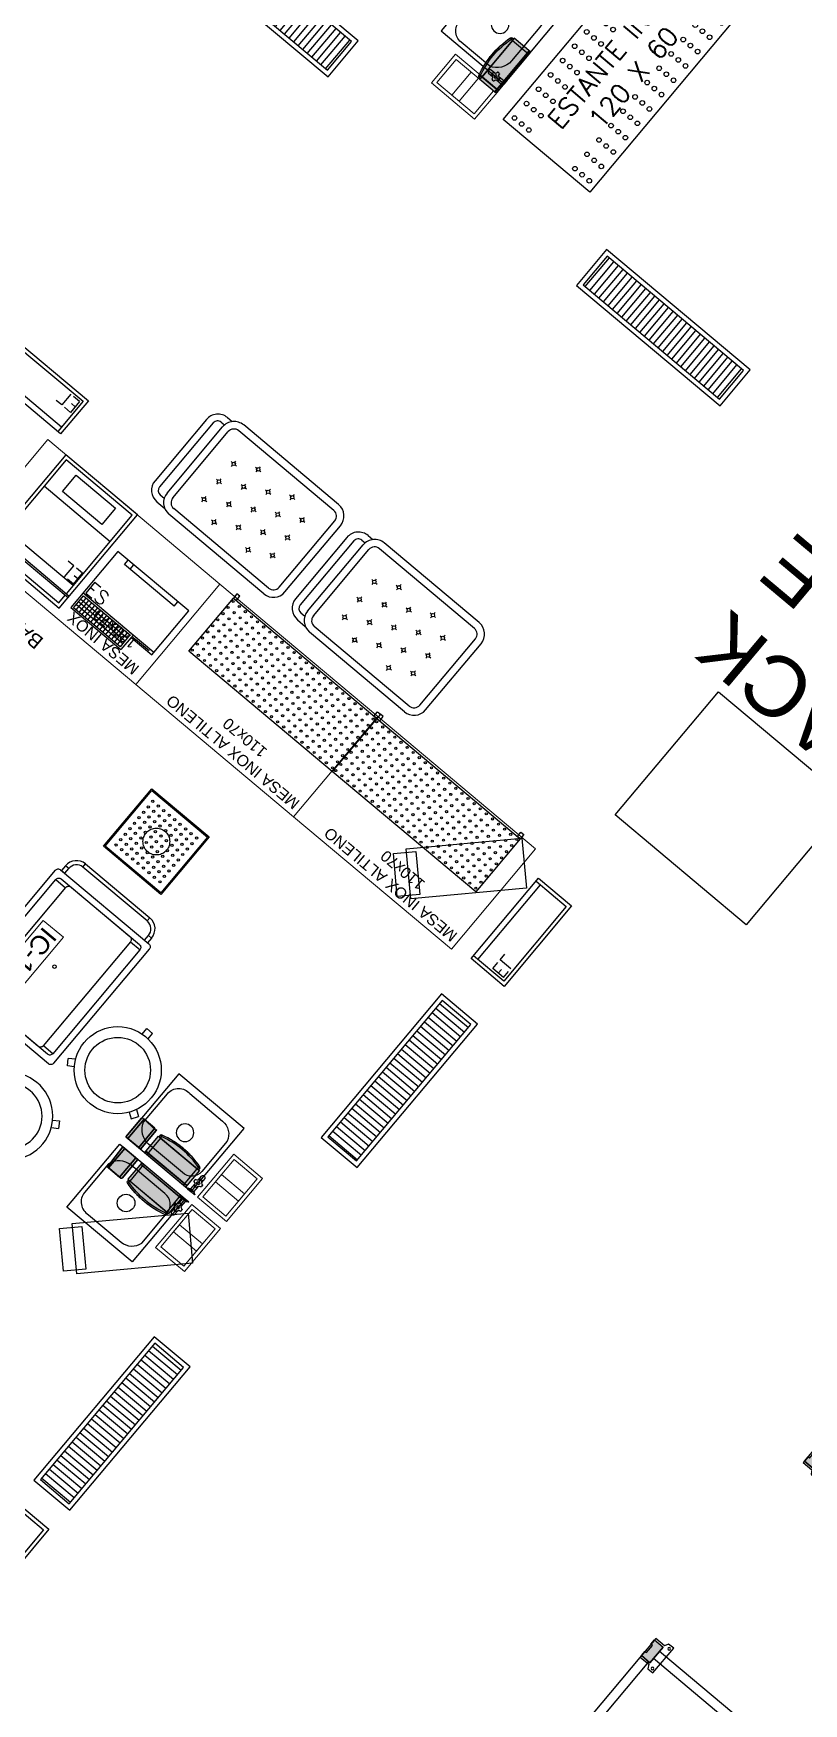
# Model space of a CAD drawing. Header units: metres. Extents: x 822482 to 822767, y 9662202 to 9662512.
# Drawn here: x 822698.37 to 822702.49, y 9662398.62 to 9662407.54 of the extents above; entities that cross this region are included whole.
import ezdxf
from ezdxf.enums import TextEntityAlignment as Align

# ---------------------------------------------------------------- set-up
doc = ezdxf.new("R2010")
doc.units = ezdxf.units.M
doc.linetypes.add('20006_ARQ_1000_3PV$0$CRF-EPL-L-ARQ-PE-BASE TÉRREO-R08$0$XREF - Ampliações.$0$PA-VAL-BASE-TER$0$HIDDEN', pattern=[9.525, 6.35, -3.175])
for name, color, linetype in [('#ARQ_TEXTO', 8, 'Continuous'), ('20006_ARQ_1000_3PV$0$ARQ-SAN', 9, 'Continuous'), ('ARQ_NE_EQUIPAMENTOS', 7, 'Continuous'), ('AÇO INOX', 11, 'Continuous'), ('wbc_gond_planta', 7, 'Continuous')]:
    doc.layers.add(name, color=color, linetype=linetype)
for name, color, linetype, lineweight in [('20006_ARQ_1400_3PV$0$I-PONTO-ELE', 114, 'Continuous', 0), ('ARQ_NE_MOBILIÁRIOS', 251, 'Continuous', 0), ('ARQ_NE_PORTAPALLETS', 251, 'Continuous', 0), ('JK_LAYOUT', 250, 'Continuous', 0)]:
    doc.layers.add(name, color=color, linetype=linetype, lineweight=lineweight)
doc.layers.add('ARQ_NE_COTAS', color=7, linetype='Continuous', true_color=0x000000)
doc.layers.add('ARQ_NE_GRELHAS', color=7, linetype='Continuous', true_color=0x0032c7)
doc.layers.add('ARQ_NE_INOX', color=7, linetype='Continuous', lineweight=0, true_color=0x0032c7)
doc.styles.add('20006_ARQ_1400_3PV$0$ROMANS', font='romans.shx')
doc.styles.add('Arial', font='arial.ttf', dxfattribs={"height": 0.6})
doc.styles.add('ROMANS', font='romans', dxfattribs={"height": 0.2})
doc.styles.get("Standard").update_dxf_attribs({"font": 'arial.ttf'})

# ---------------------------------------------------------------- blocks, each defined once
blk = doc.blocks.new('20006_ARQ_1400_3PV$0$ILV-014')
at = {"color": 0}
blk.add_lwpolyline([(0, 0.44), (0.455, 0.44), (0.455, 0), (0, 0)], close=True, dxfattribs=at)
blk.add_lwpolyline([(0.0217, 0.3203), (0.0217, 0.1212, 0.464346), (0.114, 0.0432), (0.3417, 0.0432, 0.337648), (0.4295, 0.1102), (0.4295, 0.321, 0.435718), (0.354, 0.392), (0.1184, 0.392, 0.317535), (0.0217, 0.3203, 1.395828)], format="xyb", dxfattribs=at)
blk.add_circle((0.2278, 0.22), 0.0471, dxfattribs=at)
blk = doc.blocks.new('100100T11R230100')
at = {"layer": 'wbc_gond_planta'}
for points in [[(3, -1), (3, 0), (0, 0), (0, -6), (11, -6), (11, 0), (8, 0), (8, -1)], [(244, -1), (244, 0), (241, 0), (241, -6), (252, -6), (252, 0), (249, 0), (249, -1)], [(8, -99), (8, -100), (11, -100), (11, -94), (0, -94), (0, -100), (3, -100), (3, -99)], [(249, -99), (249, -100), (252, -100), (252, -94), (241, -94), (241, -100), (244, -100), (244, -99)]]:
    blk.add_hatch(color=8, dxfattribs=at).paths.add_polyline_path(points)
at = {"layer": 'wbc_gond_planta', "color": 8, "linetype": 'Continuous'}
for p, q in [((-0.98, 0), (11.98, 0)), ((-0.98, -6.01), (-0.98, 0)), ((11.98, 0), (11.98, -6.01)), ((240.02, 0), (252.98, 0)), ((240.02, -6.01), (240.02, 0)), ((252.98, 0), (252.98, -6.01)), ((-3.1, -7.19), (-0.98, -6.01)), ((-3.1, -10.7), (-3.1, -7.19)), ((11.98, -6.01), (14.1, -7.19)), ((14.1, -7.19), (14.1, -10.7)), ((237.9, -7.19), (240.02, -6.01)), ((237.9, -10.7), (237.9, -7.19)), ((252.98, -6.01), (255.1, -7.19)), ((255.1, -7.19), (255.1, -10.7)), ((14.1, -10.7), (-3.1, -10.7)), ((255.1, -10.7), (237.9, -10.7)), ((14.1, -89.3), (-3.1, -89.3)), ((-3.1, -89.3), (-3.1, -92.81)), ((-3.1, -92.81), (-0.98, -93.99)), ((-0.98, -93.99), (-0.98, -100)), ((11.98, -93.99), (14.1, -92.81)), ((11.98, -100), (11.98, -93.99)), ((14.1, -92.81), (14.1, -89.3)), ((255.1, -89.3), (237.9, -89.3)), ((237.9, -89.3), (237.9, -92.81)), ((237.9, -92.81), (240.02, -93.99)), ((240.02, -93.99), (240.02, -100)), ((252.98, -93.99), (255.1, -92.81)), ((252.98, -100), (252.98, -93.99)), ((255.1, -92.81), (255.1, -89.3)), ((-0.98, -100), (11.98, -100)), ((240.02, -100), (252.98, -100))]:
    blk.add_line(p, q, dxfattribs=at)
at = {"layer": 'wbc_gond_planta', "color": 8}
for p, q in [((3, 0), (0, 0)), ((0, 0), (0, -6)), ((3, -1), (3, 0)), ((8, 0), (8, -1)), ((8, 0), (11, 0)), ((11, 0), (241, 0)), ((11, 0), (11, -6)), ((244, 0), (241, 0)), ((241, 0), (241, -6)), ((244, -1), (244, 0)), ((249, 0), (249, -1)), ((249, 0), (252, 0)), ((252, 0), (252, -6)), ((11, -6), (0, -6)), ((8, -1), (3, -1)), ((3, -94), (3, -6)), ((8, -94), (8, -6)), ((11, -5), (241, -5)), ((252, -6), (241, -6)), ((249, -1), (244, -1)), ((244, -94), (244, -6)), ((249, -94), (249, -6)), ((0, -100), (0, -94)), ((11, -94), (0, -94)), ((11, -100), (11, -94)), ((11, -95), (241, -95)), ((241, -100), (241, -94)), ((252, -94), (241, -94)), ((252, -100), (252, -94)), ((3, -100), (0, -100)), ((8, -99), (3, -99)), ((3, -99), (3, -100)), ((8, -100), (8, -99)), ((8, -100), (11, -100)), ((11, -100), (241, -100)), ((244, -100), (241, -100)), ((249, -99), (244, -99)), ((244, -99), (244, -100)), ((249, -100), (249, -99)), ((249, -100), (252, -100))]:
    blk.add_line(p, q, dxfattribs=at)
for points in [[(3, -1), (3, 0), (0, 0), (0, -6), (11, -6), (11, 0), (8, 0), (8, -1)], [(244, -1), (244, 0), (241, 0), (241, -6), (252, -6), (252, 0), (249, 0), (249, -1)], [(8, -99), (8, -100), (11, -100), (11, -94), (0, -94), (0, -100), (3, -100), (3, -99)], [(249, -99), (249, -100), (252, -100), (252, -94), (241, -94), (241, -100), (244, -100), (244, -99)]]:
    blk.add_lwpolyline(points, close=True, dxfattribs=at)
for centre in [(-1.4, -9), (12.4, -9), (239.6, -9), (253.4, -9), (-1.4, -91), (12.4, -91), (239.6, -91), (253.4, -91)]:
    blk.add_circle(centre, 0.7, dxfattribs=at)
blk = doc.blocks.new('estantes 120')
at = {"color": 0}
blk.add_lwpolyline([(52510, -8105.62), (52630, -8105.62), (52630, -8166), (52510, -8166)], close=True, dxfattribs=at)
for centre in [(52514.51, -8109.75), (52514.51, -8114.75), (52524.51, -8109.75), (52524.51, -8114.75), (52534.51, -8109.75), (52534.51, -8114.75), (52544.51, -8109.75), (52544.51, -8114.75), (52554.51, -8109.75), (52554.51, -8114.75), (52564.51, -8109.75), (52564.51, -8114.75), (52574.51, -8109.75), (52574.51, -8114.75), (52584.51, -8109.75), (52584.51, -8114.75), (52594.49, -8109.75), (52594.49, -8114.75), (52604.49, -8109.75), (52604.49, -8114.75), (52614.49, -8109.75), (52614.49, -8114.75), (52624.49, -8109.75), (52624.49, -8114.75), (52514.51, -8119.75), (52524.51, -8119.75), (52534.51, -8119.75), (52544.51, -8119.75), (52554.51, -8119.75), (52564.51, -8119.75), (52574.51, -8119.75), (52584.51, -8119.75), (52594.49, -8119.75), (52604.49, -8119.75), (52614.49, -8119.75), (52624.49, -8119.75), (52514.51, -8151.87), (52514.51, -8156.87), (52524.51, -8151.87), (52524.51, -8156.87), (52534.51, -8151.87), (52534.51, -8156.87), (52544.51, -8151.87), (52544.51, -8156.87), (52554.51, -8151.87), (52554.51, -8156.87), (52564.51, -8151.87), (52564.51, -8156.87), (52574.51, -8151.87), (52574.51, -8156.87), (52584.51, -8151.87), (52584.51, -8156.87), (52594.49, -8151.87), (52594.49, -8156.87), (52604.49, -8151.87), (52604.49, -8156.87), (52614.49, -8151.87), (52614.49, -8156.87), (52624.49, -8151.87), (52624.49, -8156.87), (52514.51, -8161.87), (52524.51, -8161.87), (52534.51, -8161.87), (52544.51, -8161.87), (52554.51, -8161.87), (52564.51, -8161.87), (52574.51, -8161.87), (52584.51, -8161.87), (52594.49, -8161.87), (52604.49, -8161.87), (52614.49, -8161.87), (52624.49, -8161.87)]:
    blk.add_circle(centre, 1.23, dxfattribs=at)
at = {"layer": '#ARQ_TEXTO', "insert": (52571.85, -8136.22), "char_height": 10.0001, "width": 136.9908, "attachment_point": 5, "style": 'ROMANS'}
blk.add_mtext('ESTANTE INOX\\P120 X 60', dxfattribs=at)
blk = doc.blocks.new('20006_ARQ_1000_3PV$0$GRELHA 40x40 (BARRA CHATA)')
for points in [[(6.7092, -10.21), (7.1092, -10.21), (7.1092, -10.61), (6.7092, -10.61)], [(7.1028, -10.6036), (6.7155, -10.6036), (6.7155, -10.2163), (7.1028, -10.2163)]]:
    blk.add_lwpolyline(points, close=True)
for centre in [(6.7568, -10.2576), (6.7949, -10.2576), (6.833, -10.2576), (6.8711, -10.2576), (6.9092, -10.2576), (6.9473, -10.2576), (6.9854, -10.2576), (7.0235, -10.2576), (7.0616, -10.2576), (6.7568, -10.2957), (6.7568, -10.3338), (6.7949, -10.2957), (6.7949, -10.3338), (6.833, -10.2957), (6.833, -10.3338), (6.8711, -10.2957), (6.8711, -10.3338), (6.9092, -10.2957), (6.9092, -10.3338), (6.9473, -10.2957), (6.9473, -10.3338), (6.9854, -10.2957), (6.9854, -10.3338), (7.0235, -10.2957), (7.0235, -10.3338), (7.0616, -10.2957), (7.0616, -10.3338), (6.7568, -10.3719), (6.7568, -10.41), (6.7949, -10.3719), (6.7949, -10.41), (6.833, -10.3719), (6.833, -10.41), (6.8711, -10.3719), (6.8711, -10.41), (6.9092, -10.3719), (6.9092, -10.41), (6.9473, -10.3719), (6.9473, -10.41), (6.9854, -10.3719), (6.9854, -10.41), (7.0235, -10.3719), (7.0235, -10.41), (7.0616, -10.3719), (7.0616, -10.41), (6.7568, -10.4481), (6.7568, -10.4861), (6.7568, -10.5242), (6.7949, -10.4481), (6.7949, -10.4861), (6.7949, -10.5242), (6.833, -10.4481), (6.833, -10.4861), (6.833, -10.5242), (6.8711, -10.4481), (6.8711, -10.4861), (6.8711, -10.5242), (6.9092, -10.4481), (6.9092, -10.4861), (6.9092, -10.5242), (6.9473, -10.4481), (6.9473, -10.4861), (6.9473, -10.5242), (6.9854, -10.4481), (6.9854, -10.4861), (6.9854, -10.5242), (7.0235, -10.4481), (7.0235, -10.4861), (7.0235, -10.5242), (7.0616, -10.4481), (7.0616, -10.4861), (7.0616, -10.5242), (6.7568, -10.5623), (6.7949, -10.5623), (6.833, -10.5623), (6.8711, -10.5623), (6.9092, -10.5623), (6.9473, -10.5623), (6.9854, -10.5623), (7.0235, -10.5623), (7.0616, -10.5623)]:
    blk.add_circle(centre, 0.00619)
at = {"linetype": '20006_ARQ_1000_3PV$0$CRF-EPL-L-ARQ-PE-BASE TÉRREO-R08$0$XREF - Ampliações.$0$PA-VAL-BASE-TER$0$HIDDEN', "ltscale": 0.5}
blk.add_circle((6.9092, -10.41), 0.0714, dxfattribs=at)
blk = doc.blocks.new('GRELHAS')
at = {"layer": 'ARQ_NE_GRELHAS', "transparency": 33554687}
h = blk.add_hatch(dxfattribs=at)
h.set_pattern_fill('LINE', color=256, scale=0.01, angle=39.99099, style=0)
h.set_pattern_definition([(180, (595.813372, -166.691067), (-1e-10, -0.03175), [])])
h.paths.add_polyline_path([(666.8795, -123.9477), (666.8795, -124.8977), (667.0795, -124.8977), (667.0795, -123.9477)])
h = blk.add_hatch(dxfattribs=at)
h.set_pattern_fill('LINE', color=256, scale=0.01, angle=39.99099, style=0)
h.set_pattern_definition([(180, (595.813372, -169.07948), (-1e-10, -0.03175), [])])
h.paths.add_polyline_path([(666.8795, -126.3361), (666.8795, -127.2861), (667.0795, -127.2861), (667.0795, -126.3361)])
h = blk.add_hatch(dxfattribs=at)
h.set_pattern_fill('LINE', color=256, scale=0.01, angle=-50.00901, style=0)
h.set_pattern_definition([(90, (626.214942, -59.631487), (-0.03175, 1e-17), [])])
h.paths.add_polyline_path([(668.9583, -130.6976), (668.0083, -130.6976), (668.0083, -130.8976), (668.9583, -130.8976)])
h = blk.add_hatch(dxfattribs=at)
h.set_pattern_fill('LINE', color=256, scale=0.01, angle=-50.00901, style=0)
h.set_pattern_definition([(90, (628.947618, -59.631487), (-0.03175, 1e-17), [])])
h.paths.add_polyline_path([(671.691, -130.6976), (670.741, -130.6976), (670.741, -130.8976), (671.691, -130.8976)])
for points in [[(666.8545, -123.9227), (666.8545, -124.9227), (667.1045, -124.9227), (667.1045, -123.9227)], [(666.8795, -123.9477), (666.8795, -124.8977), (667.0795, -124.8977), (667.0795, -123.9477)], [(666.8545, -126.3111), (666.8545, -127.3111), (667.1045, -127.3111), (667.1045, -126.3111)], [(666.8795, -126.3361), (666.8795, -127.2861), (667.0795, -127.2861), (667.0795, -126.3361)], [(668.9833, -130.6726), (667.9833, -130.6726), (667.9833, -130.9226), (668.9833, -130.9226)], [(668.9583, -130.6976), (668.0083, -130.6976), (668.0083, -130.8976), (668.9583, -130.8976)], [(671.716, -130.6726), (670.716, -130.6726), (670.716, -130.9226), (671.716, -130.9226)], [(671.691, -130.6976), (670.741, -130.6976), (670.741, -130.8976), (671.691, -130.8976)]]:
    blk.add_lwpolyline(points, close=True, dxfattribs=at)
blk.add_blockref('20006_ARQ_1000_3PV$0$GRELHA 40x40 (BARRA CHATA)', (661.8851, -116.5453), dxfattribs=at)
blk = doc.blocks.new('20006_ARQ_1400_3PV$0$IC-001')
at = {"color": 0}
for p, q in [((0.1973, 0.3872), (0.1973, 0.4254)), ((0.1973, 0.4254), (0.2373, 0.4254)), ((0.2373, 0.3872), (0.2373, 0.4254)), ((0.0107, 0.0549), (-0.022, 0.0334)), ((0, 0), (-0.022, 0.0334)), ((0.031, 0.0204), (0, 0)), ((0.4117, 0.0232), (0.4427, 0.0028)), ((0.432, 0.0577), (0.4647, 0.0362)), ((0.4427, 0.0028), (0.4647, 0.0362))]:
    blk.add_line(p, q, dxfattribs=at)
for radius in [0.2325, 0.175]:
    blk.add_circle((0.2204, 0.1553), radius, dxfattribs=at)
blk = doc.blocks.new('20006_ARQ_1400_3PV$0$QMM-063')
at = {"color": 0, "linetype": 'ByBlock'}
blk.add_lwpolyline([(0, -0.23), (0.56, -0.23), (0.56, 0), (0, 0)], close=True, dxfattribs=at)
for points in [[(0.54, -0.23), (0.54, -0.02), (0.02, -0.02), (0.02, -0.23)], [(0.02, -0.2), (0.54, -0.2)]]:
    blk.add_lwpolyline(points, dxfattribs=at)
at = {"layer": '20006_ARQ_1400_3PV$0$I-PONTO-ELE', "style": '20006_ARQ_1400_3PV$0$ROMANS'}
blk.add_text('EL', height=0.075, dxfattribs=at).set_placement((0.0209, -0.1084))
blk = doc.blocks.new('20006_ARQ_1400_3PV$0$IPL-001')
at = {"color": 0}
for points in [[(0, 0), (1, 0), (1, -0.37), (0, -0.37)], [(0, -0.37), (0.02, -0.37), (0.02, -0.4), (0, -0.4)], [(1, -0.37), (0.98, -0.37), (0.98, -0.4), (1, -0.4)]]:
    blk.add_lwpolyline(points, close=True, dxfattribs=at)
for centre in [(0.0119, -0.0156), (0.0119, -0.0581), (0.0544, -0.0156), (0.0544, -0.0581), (0.0969, -0.0156), (0.0969, -0.0581), (0.1394, -0.0156), (0.1394, -0.0581), (0.1819, -0.0156), (0.1819, -0.0581), (0.2244, -0.0156), (0.2244, -0.0581), (0.2668, -0.0156), (0.2668, -0.0581), (0.3093, -0.0156), (0.3093, -0.0581), (0.3518, -0.0156), (0.3518, -0.0581), (0.3943, -0.0156), (0.3943, -0.0581), (0.4368, -0.0156), (0.4368, -0.0581), (0.4792, -0.0156), (0.4792, -0.0581), (0.5217, -0.0156), (0.5217, -0.0581), (0.5642, -0.0156), (0.5642, -0.0581), (0.6067, -0.0156), (0.6067, -0.0581), (0.6492, -0.0156), (0.6492, -0.0581), (0.6917, -0.0156), (0.6917, -0.0581), (0.7341, -0.0156), (0.7341, -0.0581), (0.7766, -0.0156), (0.7766, -0.0581), (0.8191, -0.0156), (0.8191, -0.0581), (0.8616, -0.0156), (0.8616, -0.0581), (0.9041, -0.0156), (0.9041, -0.0581), (0.9465, -0.0156), (0.9465, -0.0581), (0.989, -0.0156), (0.989, -0.0581), (0.0119, -0.1006), (0.0119, -0.1431), (0.0544, -0.1006), (0.0544, -0.1431), (0.0969, -0.1006), (0.0969, -0.1431), (0.1394, -0.1006), (0.1394, -0.1431), (0.1819, -0.1006), (0.1819, -0.1431), (0.2244, -0.1006), (0.2244, -0.1431), (0.2668, -0.1006), (0.2668, -0.1431), (0.3093, -0.1006), (0.3093, -0.1431), (0.3518, -0.1006), (0.3518, -0.1431), (0.3943, -0.1006), (0.3943, -0.1431), (0.4368, -0.1006), (0.4368, -0.1431), (0.4792, -0.1006), (0.4792, -0.1431), (0.5217, -0.1006), (0.5217, -0.1431), (0.5642, -0.1006), (0.5642, -0.1431), (0.6067, -0.1006), (0.6067, -0.1431), (0.6492, -0.1006), (0.6492, -0.1431), (0.6917, -0.1006), (0.6917, -0.1431), (0.7341, -0.1006), (0.7341, -0.1431), (0.7766, -0.1006), (0.7766, -0.1431), (0.8191, -0.1006), (0.8191, -0.1431), (0.8616, -0.1006), (0.8616, -0.1431), (0.9041, -0.1006), (0.9041, -0.1431), (0.9465, -0.1006), (0.9465, -0.1431), (0.989, -0.1006), (0.989, -0.1431), (0.0119, -0.1855), (0.0119, -0.228), (0.0119, -0.2705), (0.0544, -0.1855), (0.0544, -0.228), (0.0544, -0.2705), (0.0969, -0.1855), (0.0969, -0.228), (0.0969, -0.2705), (0.1394, -0.1855), (0.1394, -0.228), (0.1394, -0.2705), (0.1819, -0.1855), (0.1819, -0.228), (0.1819, -0.2705), (0.2244, -0.1855), (0.2244, -0.228), (0.2244, -0.2705), (0.2668, -0.1855), (0.2668, -0.228), (0.2668, -0.2705), (0.3093, -0.1855), (0.3093, -0.228), (0.3093, -0.2705), (0.3518, -0.1855), (0.3518, -0.228), (0.3518, -0.2705), (0.3943, -0.1855), (0.3943, -0.228), (0.3943, -0.2705), (0.4368, -0.1855), (0.4368, -0.228), (0.4368, -0.2705), (0.4792, -0.1855), (0.4792, -0.228), (0.4792, -0.2705), (0.5217, -0.1855), (0.5217, -0.228), (0.5217, -0.2705), (0.5642, -0.1855), (0.5642, -0.228), (0.5642, -0.2705), (0.6067, -0.1855), (0.6067, -0.228), (0.6067, -0.2705), (0.6492, -0.1855), (0.6492, -0.228), (0.6492, -0.2705), (0.6917, -0.1855), (0.6917, -0.228), (0.6917, -0.2705), (0.7341, -0.1855), (0.7341, -0.228), (0.7341, -0.2705), (0.7766, -0.1855), (0.7766, -0.228), (0.7766, -0.2705), (0.8191, -0.1855), (0.8191, -0.228), (0.8191, -0.2705), (0.8616, -0.1855), (0.8616, -0.228), (0.8616, -0.2705), (0.9041, -0.1855), (0.9041, -0.228), (0.9041, -0.2705), (0.9465, -0.1855), (0.9465, -0.228), (0.9465, -0.2705), (0.989, -0.1855), (0.989, -0.228), (0.989, -0.2705), (0.0119, -0.313), (0.0119, -0.3555), (0.0544, -0.313), (0.0544, -0.3555), (0.0969, -0.313), (0.0969, -0.3555), (0.1394, -0.313), (0.1394, -0.3555), (0.1819, -0.313), (0.1819, -0.3555), (0.2244, -0.313), (0.2244, -0.3555), (0.2668, -0.313), (0.2668, -0.3555), (0.3093, -0.313), (0.3093, -0.3555), (0.3518, -0.313), (0.3518, -0.3555), (0.3943, -0.313), (0.3943, -0.3555), (0.4368, -0.313), (0.4368, -0.3555), (0.4792, -0.313), (0.4792, -0.3555), (0.5217, -0.313), (0.5217, -0.3555), (0.5642, -0.313), (0.5642, -0.3555), (0.6067, -0.313), (0.6067, -0.3555), (0.6492, -0.313), (0.6492, -0.3555), (0.6917, -0.313), (0.6917, -0.3555), (0.7341, -0.313), (0.7341, -0.3555), (0.7766, -0.313), (0.7766, -0.3555), (0.8191, -0.313), (0.8191, -0.3555), (0.8616, -0.313), (0.8616, -0.3555), (0.9041, -0.313), (0.9041, -0.3555), (0.9465, -0.313), (0.9465, -0.3555), (0.989, -0.313), (0.989, -0.3555)]:
    blk.add_circle(centre, 0.00562, dxfattribs=at)
blk = doc.blocks.new('20006_ARQ_1400_3PV$0$QEM-062')
at = {"color": 0, "linetype": 'ByBlock'}
for points in [[(0, -0.65), (0.5, -0.65), (0.5, 0), (0, 0)], [(0.1127, -0.4884), (0.3866, -0.4884), (0.3866, -0.6023), (0.1127, -0.6023)]]:
    blk.add_lwpolyline(points, close=True, dxfattribs=at)
for points in [[(0.5, -0.0735), (0, -0.0735)], [(0.5, -0.0835), (0, -0.0835)], [(0.48, -0.0735), (0.48, -0.02), (0.02, -0.02), (0.02, -0.0735)], [(0.02, -0.0835), (0.02, -0.63), (0.48, -0.63), (0.48, -0.0835)], [(0.02, -0.1406), (0.48, -0.1406)], [(0.02, -0.4463), (0.48, -0.4463)]]:
    blk.add_lwpolyline(points, dxfattribs=at)
at = {"layer": '20006_ARQ_1400_3PV$0$I-PONTO-ELE', "color": 0, "style": '20006_ARQ_1400_3PV$0$ROMANS'}
blk.add_text('EL', height=0.075, dxfattribs=at).set_placement((0.0116, -0.2223))
blk = doc.blocks.new('20006_ARQ_1400_3PV$0$B-025')
at = {"color": 0, "linetype": 'ByBlock'}
for p, q in [((0.495, 0), (0, 0)), ((0, 0), (0, -0.39)), ((0.495, -0.29), (0.495, 0)), ((0.4182, -0.03), (0.072, -0.03)), ((0, -0.39), (0.3496, -0.39))]:
    blk.add_line(p, q, dxfattribs=at)
for points in [[(0.072, -0.03), (0.072, 0)], [(0.112, -0.03), (0.112, 0)], [(0.4182, -0.03), (0.4182, 0)], [(0.3496, -0.29), (0, -0.29)], [(0.0133, -0.3214), (0.3366, -0.3214)], [(0.0133, -0.34), (0.3366, -0.34)], [(0.0301, -0.3824), (0.0301, -0.2996)], [(0.0507, -0.3824), (0.0507, -0.2996)], [(0.0713, -0.3824), (0.0713, -0.2996)], [(0.0919, -0.3824), (0.0919, -0.2996)], [(0.1125, -0.3824), (0.1125, -0.2996)], [(0.1331, -0.3824), (0.1331, -0.2996)], [(0.1537, -0.3824), (0.1537, -0.2996)], [(0.1743, -0.3824), (0.1743, -0.2996)], [(0.195, -0.3824), (0.195, -0.2996)], [(0.2156, -0.3824), (0.2156, -0.2996)], [(0.2362, -0.3824), (0.2362, -0.2996)], [(0.2568, -0.3824), (0.2568, -0.2996)], [(0.2774, -0.3824), (0.2774, -0.2996)], [(0.298, -0.3824), (0.298, -0.2996)], [(0.3186, -0.3824), (0.3186, -0.2996)], [(0.495, -0.29), (0.3496, -0.29), (0.3496, -0.39)], [(0.3496, -0.3065), (0.495, -0.3065), (0.495, -0.29)], [(0.3731, -0.2979), (0.4687, -0.2979)], [(0.0133, -0.3586), (0.3366, -0.3586)]]:
    blk.add_lwpolyline(points, dxfattribs=at)
blk.add_lwpolyline([(0.0133, -0.2996), (0.3366, -0.2996), (0.3366, -0.3824), (0.0133, -0.3824)], close=True, dxfattribs=at)
at = {"layer": '20006_ARQ_1400_3PV$0$I-PONTO-ELE', "style": '20006_ARQ_1400_3PV$0$ROMANS'}
blk.add_text('ES', height=0.075, dxfattribs=at).set_placement((-0.0012, -0.2804))
blk = doc.blocks.new('20006_ARQ_1400_3PV$0$IC-102')
at = {"color": 0}
for p, q in [((0.0546, 0.6087), (0.0546, 0.5404)), ((0.7778, 0.6087), (0.7778, 0.5404)), ((0.0546, 0.0206), (0.0546, 0.0889)), ((0.7778, 0.0206), (0.7778, 0.0889))]:
    blk.add_line(p, q, dxfattribs=at)
for points in [[(0.0187, 0.6422), (0.8137, 0.6422, -0.414214), (0.8337, 0.6222), (0.8337, 0.0072, -0.414214), (0.8137, -0.0128), (0.0187, -0.0128, -0.414214), (-0.0013, 0.0072), (-0.0013, 0.6222, -0.414214)], [(0.0546, 0.6087), (0.7789, 0.6087, -0.414214), (0.7989, 0.5887), (0.7989, 0.0435, -0.414214), (0.7789, 0.0235), (0.0546, 0.0235, -0.414214), (0.0346, 0.0435), (0.0346, 0.5887, -0.414214)], [(0.0546, 0.5404), (0.7789, 0.5404, -0.414214), (0.7989, 0.5204), (0.7989, 0.1097, -0.414214), (0.7789, 0.0897), (0.0546, 0.0897, -0.414214), (0.0346, 0.1097), (0.0346, 0.5204, -0.414214)]]:
    blk.add_lwpolyline(points, format="xyb", close=True, dxfattribs=at)
for points in [[(0.8668, 0.6158), (0.8337, 0.6158), (0.8337, 0.5934), (0.8668, 0.5934)], [(0.9212, 0.5409), (0.9437, 0.5409), (0.9437, 0.0931), (0.9212, 0.0931)], [(0.8668, 0.0158), (0.8337, 0.0158), (0.8337, 0.0383), (0.8668, 0.0383)]]:
    blk.add_lwpolyline(points, close=True, dxfattribs=at)
blk.add_circle((0.4167, 0.315), 0.00972, dxfattribs=at)
for centre, radius, start, end in [((0.8679, 0.54), 0.0758, 0.64847, 90.78318), ((0.8687, 0.5409), 0.0525, 359.96438, 92.00243), ((0.8687, 0.0907), 0.0525, 267.99757, 0.03562), ((0.8679, 0.0916), 0.0758, 269.21682, 359.35153)]:
    blk.add_arc(centre, radius, start, end, dxfattribs=at)
blk = doc.blocks.new('20006_ARQ_1400_3PV$0$IC-054')
at = {"color": 0}
for p, q in [((0.0566, 0.5981), (0.7184, 0.5981)), ((0.0566, 0.5581), (0.7184, 0.5581)), ((0.81, 0.589), (0.7555, 0.589)), ((0.82, 0.549), (0.7922, 0.549)), ((-0.0234, 0.5181), (-0.0234, 0.0566)), ((0.0166, 0.5181), (0.0166, 0.0566)), ((0.2627, 0.4721), (0.2531, 0.4721)), ((0.2718, 0.4905), (0.2718, 0.4812)), ((0.2718, 0.4631), (0.2718, 0.4538)), ((0.2902, 0.4721), (0.2808, 0.4721)), ((0.4974, 0.4754), (0.4878, 0.4754)), ((0.5065, 0.4937), (0.5065, 0.4844)), ((0.5065, 0.4663), (0.5065, 0.457)), ((0.5248, 0.4754), (0.5155, 0.4754)), ((0.7584, 0.5181), (0.7584, 0.0566)), ((0.7984, 0.5181), (0.7984, 0.0566)), ((0.85, 0.072), (0.85, 0.519)), ((0.89, 0.082), (0.89, 0.509)), ((0.1436, 0.4108), (0.134, 0.4108)), ((0.1527, 0.4291), (0.1527, 0.4198)), ((0.1527, 0.4017), (0.1527, 0.3924)), ((0.171, 0.4108), (0.1617, 0.4108)), ((0.2718, 0.3667), (0.2718, 0.3574)), ((0.3796, 0.413), (0.3699, 0.413)), ((0.3886, 0.4314), (0.3886, 0.422)), ((0.3886, 0.404), (0.3886, 0.3946)), ((0.407, 0.413), (0.3977, 0.413)), ((0.5065, 0.37), (0.5065, 0.3606)), ((0.6166, 0.4163), (0.607, 0.4163)), ((0.6257, 0.4346), (0.6257, 0.4253)), ((0.6257, 0.4072), (0.6257, 0.3979)), ((0.644, 0.4163), (0.6347, 0.4163)), ((0.1436, 0.287), (0.134, 0.287)), ((0.1527, 0.3054), (0.1527, 0.296)), ((0.1527, 0.2779), (0.1527, 0.2686)), ((0.171, 0.287), (0.1617, 0.287)), ((0.2627, 0.3484), (0.2531, 0.3484)), ((0.2718, 0.3393), (0.2718, 0.33)), ((0.2902, 0.3484), (0.2808, 0.3484)), ((0.3796, 0.2892), (0.3699, 0.2892)), ((0.3886, 0.3076), (0.3886, 0.2983)), ((0.3886, 0.2802), (0.3886, 0.2708)), ((0.407, 0.2892), (0.3977, 0.2892)), ((0.4974, 0.3516), (0.4878, 0.3516)), ((0.5065, 0.3425), (0.5065, 0.3332)), ((0.5248, 0.3516), (0.5155, 0.3516)), ((0.6166, 0.2925), (0.607, 0.2925)), ((0.6257, 0.3109), (0.6257, 0.3015)), ((0.6257, 0.2834), (0.6257, 0.2741)), ((0.644, 0.2925), (0.6347, 0.2925)), ((0.1527, 0.1827), (0.1527, 0.1733)), ((0.2627, 0.2257), (0.2531, 0.2257)), ((0.2718, 0.244), (0.2718, 0.2347)), ((0.2718, 0.2166), (0.2718, 0.2073)), ((0.2902, 0.2257), (0.2808, 0.2257)), ((0.3886, 0.1849), (0.3886, 0.1756)), ((0.4974, 0.2289), (0.4878, 0.2289)), ((0.5065, 0.2473), (0.5065, 0.2379)), ((0.5065, 0.2198), (0.5065, 0.2105)), ((0.5248, 0.2289), (0.5155, 0.2289)), ((0.6257, 0.1882), (0.6257, 0.1788)), ((0.1436, 0.1643), (0.134, 0.1643)), ((0.1527, 0.1552), (0.1527, 0.1459)), ((0.171, 0.1643), (0.1617, 0.1643)), ((0.2627, 0.1053), (0.2531, 0.1053)), ((0.2718, 0.1237), (0.2718, 0.1144)), ((0.2718, 0.0963), (0.2718, 0.0869)), ((0.2902, 0.1053), (0.2808, 0.1053)), ((0.3796, 0.1665), (0.3699, 0.1665)), ((0.3886, 0.1575), (0.3886, 0.1482)), ((0.407, 0.1665), (0.3977, 0.1665)), ((0.4974, 0.108), (0.4878, 0.108)), ((0.5065, 0.1264), (0.5065, 0.117)), ((0.5065, 0.0989), (0.5065, 0.0896)), ((0.5248, 0.108), (0.5155, 0.108)), ((0.6166, 0.1698), (0.607, 0.1698)), ((0.6257, 0.1607), (0.6257, 0.1514)), ((0.644, 0.1698), (0.6347, 0.1698)), ((0.0566, 0.0166), (0.7184, 0.0166)), ((0.81, 0.002), (0.7769, 0.002)), ((0.82, 0.042), (0.797, 0.042)), ((0.0566, -0.0234), (0.7184, -0.0234))]:
    blk.add_line(p, q, dxfattribs=at)
for centre in [(0.2718, 0.4721), (0.5065, 0.4754), (0.1527, 0.4108), (0.2718, 0.3484), (0.3886, 0.413), (0.5065, 0.3516), (0.6257, 0.4163), (0.1527, 0.287), (0.3886, 0.2892), (0.6257, 0.2925), (0.2718, 0.2257), (0.5065, 0.2289), (0.6257, 0.1698), (0.1527, 0.1643), (0.2718, 0.1053), (0.3886, 0.1665), (0.5065, 0.108)]:
    blk.add_circle(centre, 0.00905, dxfattribs=at)
for centre, radius, start, end in [((0.0566, 0.5181), 0.08, 90, 180), ((0.0566, 0.5181), 0.04, 90, 180), ((0.7184, 0.5181), 0.08, 0, 90), ((0.7184, 0.5181), 0.04, 0, 90), ((0.81, 0.509), 0.08, 0, 90), ((0.82, 0.519), 0.03, 0, 90), ((0.0566, 0.0566), 0.08, 180, 270), ((0.0566, 0.0566), 0.04, 180, 270), ((0.7184, 0.0566), 0.04, 270, 0), ((0.7184, 0.0566), 0.08, 270, 0), ((0.81, 0.082), 0.08, 270, 0), ((0.82, 0.072), 0.03, 270, 0)]:
    blk.add_arc(centre, radius, start, end, dxfattribs=at)
blk = doc.blocks.new('20006_ARQ_1000_3PV$0$TOALHEIRO ROLÃO 70.208 DRACO_p')
at = {"layer": 'ARQ_NE_EQUIPAMENTOS', "true_color": 0xffffff}
h = blk.add_hatch(color=7, dxfattribs=at)
h.dxf.hatch_style = 1
edge = h.paths.add_edge_path()
edge.add_arc((0.1295, -0.2244), 0.008, 285.43667, 360)
edge.add_line((0.1375, -0.2244), (0.1375, -0.215))
edge.add_line((0.1375, -0.215), (-0.1375, -0.215))
edge.add_line((-0.1375, -0.215), (-0.1375, -0.2244))
edge.add_arc((-0.1295, -0.2244), 0.008, 180, 254.56333)
edge.add_arc((0, 0.2445), 0.4945, 254.56333, 285.43667)
h.paths.add_polyline_path([(-0.1425, -0.1), (0.1425, -0.1), (0.1425, -0.215), (-0.1425, -0.215)])
at = {"layer": 'ARQ_NE_EQUIPAMENTOS'}
for points in [[(-0.1275, -0.1), (-0.1275, -0.215), (-0.1425, -0.215), (-0.1425, -0.1), (0.1425, -0.1), (0.1425, -0.215), (0.1275, -0.215), (-0.1275, -0.215)], [(-0.1425, -0.1), (0.1425, -0.1)], [(0.1425, -0.1095), (-0.1425, -0.1095)], [(-0.1425, -0.11), (0.1425, -0.11)], [(0.1275, -0.215), (0.1275, -0.1)], [(-0.1295, -0.2155), (-0.1295, -0.2244)], [(-0.0567, -0.2155), (-0.0567, -0.215)], [(-0.0567, -0.2472), (-0.0567, -0.2467)], [(-0.0507, -0.2155), (-0.0507, -0.215)], [(-0.0357, -0.2155), (-0.0357, -0.215)], [(-0.0309, -0.2155), (-0.0309, -0.215)], [(-0.0309, -0.2495), (-0.0309, -0.249)], [(-0.0254, -0.2155), (-0.0254, -0.215)], [(-0.0146, -0.2155), (-0.0146, -0.215)], [(-0.0135, -0.2155), (-0.0135, -0.215)], [(-0.0135, -0.2503), (-0.0135, -0.2498)], [(-0.0121, -0.2155), (-0.0121, -0.215)], [(-0.0121, -0.2504), (-0.0121, -0.2499)], [(-0.0014, -0.2155), (-0.0014, -0.215)], [(-0.0014, -0.2505), (-0.0014, -0.25)], [(0.003, -0.2155), (0.003, -0.215)], [(0.003, -0.2505), (0.003, -0.25)], [(0.0137, -0.2155), (0.0137, -0.215)], [(0.0137, -0.2503), (0.0137, -0.2498)], [(0.0162, -0.2155), (0.0162, -0.215)], [(0.03, -0.2155), (0.03, -0.215)], [(0.03, -0.2496), (0.03, -0.2491)], [(0.0413, -0.2155), (0.0413, -0.215)], [(0.0447, -0.2155), (0.0447, -0.215)], [(0.0585, -0.2155), (0.0585, -0.215)], [(0.0585, -0.247), (0.0585, -0.2465)], [(0.0722, -0.2155), (0.0722, -0.215)], [(0.1295, -0.2244), (0.1295, -0.2155)]]:
    blk.add_lwpolyline(points, dxfattribs=at)
at = {"layer": 'ARQ_NE_EQUIPAMENTOS', "linetype": 'Continuous', "flags": 128}
for points in [[(0.1375, -0.2155), (0.1295, -0.2155), (-0.1295, -0.2155), (-0.1375, -0.2155), (-0.1375, -0.2244), (-0.1295, -0.2244), (-0.1299, -0.226), (-0.1303, -0.2274), (-0.1307, -0.2287), (-0.131, -0.2299), (-0.1313, -0.2309), (-0.1315, -0.2316), (-0.1316, -0.232), (-0.1316, -0.2322)], [(0.1375, -0.215), (0.1375, -0.2244), (0.1295, -0.2244), (0.1299, -0.226), (0.1303, -0.2274), (0.1307, -0.2287), (0.131, -0.2299), (0.1313, -0.2309), (0.1315, -0.2316), (0.1316, -0.232), (0.1316, -0.2322)]]:
    blk.add_lwpolyline(points, dxfattribs=at)
at = {"layer": 'ARQ_NE_EQUIPAMENTOS', "linetype": 'Continuous'}
for points in [[(-0.1375, -0.2244, 0.337331), (-0.1316, -0.2322, 0.135531), (0.1316, -0.2322, 0.337331), (0.1375, -0.2244)], [(-0.0567, -0.2472, 0.00304), (-0.0507, -0.2479)], [(-0.0507, -0.2474), (-0.0507, -0.2479, 0.007629), (-0.0357, -0.2492), (-0.0357, -0.2487)], [(-0.0309, -0.2495, 0.002799), (-0.0254, -0.2498)], [(-0.0254, -0.2493), (-0.0254, -0.2498, 0.005429), (-0.0146, -0.2503), (-0.0146, -0.2498)], [(-0.0194, -0.2501, 0.002997), (-0.0135, -0.2503)], [(-0.0121, -0.2504, 0.0054), (-0.0014, -0.2505, 0.002224), (0.003, -0.2505, 0.005397), (0.0137, -0.2503)], [(0.0162, -0.2497), (0.0162, -0.2502, 0.006989), (0.03, -0.2496, 0.005716), (0.0413, -0.2488), (0.0413, -0.2483)], [(0.0447, -0.248), (0.0447, -0.2485, 0.007007), (0.0585, -0.247, 0.006966), (0.0722, -0.2452), (0.0722, -0.2447)]]:
    blk.add_lwpolyline(points, format="xyb", dxfattribs=at)
at = {"layer": 'ARQ_NE_EQUIPAMENTOS'}
blk.add_lwpolyline([(-0.1295, -0.2244, 0.135531), (0.1295, -0.2244)], format="xyb", dxfattribs=at)
blk = doc.blocks.new('*U371')
blk.add_blockref('20006_ARQ_1000_3PV$0$TOALHEIRO ROLÃO 70.208 DRACO_p', (0, 0))
blk = doc.blocks.new('*U297')
at = {"true_color": 0xffffff}
h = blk.add_hatch(color=7, dxfattribs=at)
h.dxf.hatch_style = 1
edge = h.paths.add_edge_path()
edge.add_line((-0.0515, 0), (0.0515, 0))
edge.add_line((0.0515, 0), (0.0515, -0.13))
edge.add_arc((0.0465, -0.13), 0.005, 270, 360, ccw=False)
edge.add_line((0.0465, -0.135), (-0.0465, -0.135))
edge.add_arc((-0.0465, -0.13), 0.005, 180, 270, ccw=False)
edge.add_line((-0.0515, -0.13), (-0.0515, 0))
at = {"layer": '20006_ARQ_1000_3PV$0$ARQ-SAN', "lineweight": 30}
blk.add_lwpolyline([(-0.0515, 0), (0.0515, 0), (0.0515, -0.13, -0.414214), (0.0465, -0.135), (-0.0465, -0.135, -0.414214), (-0.0515, -0.13)], format="xyb", close=True, dxfattribs=at)
blk.add_lwpolyline([(-0.038, 0), (0.038, 0), (0.038, -0.135), (-0.038, -0.135)], close=True, dxfattribs=at)
blk = doc.blocks.new('SUPORTE DE MANGUEIRA')
at = {"layer": 'ARQ_NE_INOX', "linetype": 'Continuous'}
for points in [[(1529.799, 941.8477), (1529.799, 941.5477), (1529.999, 941.5477), (1529.999, 941.8477), (1529.799, 941.8477)], [(1529.819, 941.6727), (1529.979, 941.6727), (1529.979, 941.7227), (1529.819, 941.7227), (1529.819, 941.6727)]]:
    blk.add_lwpolyline(points, dxfattribs=at)
blk.add_lwpolyline([(1529.819, 941.8277), (1529.819, 941.5677), (1529.979, 941.5677), (1529.979, 941.8277)], close=True, dxfattribs=at)
blk = doc.blocks.new('KHG')
at = {"layer": 'ARQ_NE_EQUIPAMENTOS', "color": 18, "true_color": 0x000000}
for points in [[(419278.65, 29207.2), (419278.65, 29210.42, 0.087472), (419278.64, 29210.47), (419278.37, 29211.2, 0.315291), (419278.23, 29211.3), (419277.99, 29211.3), (419277.99, 29208.8), (419277.99, 29206.3), (419278.23, 29206.3, 0.315301), (419278.37, 29206.4), (419278.65, 29207.15)], [(419284.6, 29206.38, -0.127893), (419283.34, 29206.38, -0.321173), (419283.27, 29206.47, 0.371886), (419281.64, 29208.1, -0.321173), (419281.55, 29208.17, -0.127893), (419281.55, 29209.43, -0.321173), (419281.64, 29209.5, 0.371881), (419283.27, 29211.13, -0.321173), (419283.34, 29211.22, -0.127893), (419284.6, 29211.22, -0.321173), (419284.67, 29211.13, 0.371886), (419286.3, 29209.5, -0.321173), (419286.39, 29209.43, -0.127893), (419286.39, 29208.17, -0.321173), (419286.3, 29208.1, 0.371886), (419284.67, 29206.47, -0.321173)], [(419283.97, 29207.95, -1), (419283.97, 29209.65, -1)]]:
    blk.add_lwpolyline(points, format="xyb", close=True, dxfattribs=at)
blk.add_lwpolyline([(419278.65, 29207.2), (419278.68, 29207.2, 0.388921), (419278.88, 29207.38), (419278.9, 29207.55), (419278.9, 29210.05), (419278.88, 29210.22, 0.388902), (419278.68, 29210.4), (419278.65, 29210.4)], format="xyb", dxfattribs=at)
for points in [[(419278.9, 29209.86), (419282.58, 29209.86)], [(419282.58, 29207.74), (419278.9, 29207.74)], [(419281.93, 29207.74), (419281.81, 29207.74)], [(419285.4, 29209.86), (419288.07, 29209.86), (419288.29, 29209.82), (419288.49, 29209.72), (419288.66, 29209.55), (419288.79, 29209.33), (419288.88, 29209.07), (419288.9, 29208.8), (419288.88, 29208.53), (419288.79, 29208.27), (419288.66, 29208.05), (419288.49, 29207.88), (419288.29, 29207.78), (419288.07, 29207.74), (419285.4, 29207.74)]]:
    blk.add_lwpolyline(points, dxfattribs=at)
blk = doc.blocks.new('*U384')
at = {"layer": 'ARQ_NE_INOX'}
blk.add_lwpolyline([(1.2, -0.7), (0, -0.7), (0, 0), (1.2, 0)], close=True, dxfattribs=at)
blk = doc.blocks.new('*U391')
at = {"layer": 'ARQ_NE_INOX'}
blk.add_lwpolyline([(1.1, -0.7), (0, -0.7), (0, 0), (1.1, 0)], close=True, dxfattribs=at)
blk = doc.blocks.new('A$C8f1b9c42')
at = {"layer": 'JK_LAYOUT', "transparency": 33554687}
blk.add_lwpolyline([(304.0478, -246.5988), (303.9078, -246.5988), (303.9078, -246.1395), (304.0478, -246.1395), (304.0478, -246.5988)], dxfattribs=at)
at = {"layer": 'ARQ_NE_EQUIPAMENTOS', "transparency": 33554687}
for name, p, xscale, rotation in [('20006_ARQ_1400_3PV$0$QMM-063', (301.9355, -243.5671), -1, 90), ('20006_ARQ_1400_3PV$0$IC-001', (303.7356, -245.8368), -0.9999999999999998, 359.9999999999999), ('20006_ARQ_1400_3PV$0$ILV-014', (302.967, -246.4369), -0.9999999999999998, 359.9999999999999), ('20006_ARQ_1400_3PV$0$ILV-014', (302.967, -246.4369), -0.9999999999999998, 359.9999999999999), ('20006_ARQ_1400_3PV$0$QMM-063', (301.9355, -247.9109), -1, 90), ('20006_ARQ_1400_3PV$0$QMM-063', (305.6458, -248.8785), -0.9999999999999999, 180.0000000035787), ('20006_ARQ_1400_3PV$0$ILV-014', (305.4722, -251.6031), -1, 90)]:
    blk.add_blockref(name, p, dxfattribs=dict(at, xscale=xscale, rotation=rotation))
for name, p, rotation in [('20006_ARQ_1400_3PV$0$ILV-014', (302.967, -245.5069), 180.0000000036937), ('20006_ARQ_1400_3PV$0$ILV-014', (302.967, -245.5069), 180.0000000036937), ('20006_ARQ_1400_3PV$0$IC-001', (303.4495, -246.0864), 180.0000000035784), ('20006_ARQ_1400_3PV$0$IC-102', (303.5279, -246.0313), 270), ('20006_ARQ_1400_3PV$0$B-025', (305.0089, -248.3638), 179.9932707228175)]:
    blk.add_blockref(name, p, dxfattribs=dict(at, rotation=rotation))
for name, p, xscale, yscale, zscale, rotation in [('KHG', (10.424, -4438.7268), -0.01, 0.01, 0.01, 269.999999767725), ('KHG', (10.424, 3946.784), 0.01, 0.01, 0.01, 270.0000002926242), ('estantes 120', (385.9701, 273.6468), 0.009999999999999998, 0.009999999999999998, 0.009999999999999998, 270), ('KHG', (-3887.7478, 40.4849), -0.01, 0.01, 0.01, 179.9999999102577)]:
    blk.add_blockref(name, p, dxfattribs=dict(at, xscale=xscale, yscale=yscale, zscale=zscale, rotation=rotation))
at = {"layer": 'ARQ_NE_EQUIPAMENTOS', "xscale": -1}
for name, p, rotation in [('*U371', (302.6703, -246.0458, 0.581), 179.9714022222662), ('*U297', (302.9155, -245.997), 0.02859885703694523), ('*U371', (304.9321, -251.6807), 89.97140208440351)]:
    blk.add_blockref(name, p, dxfattribs=dict(at, rotation=rotation))
at = {"layer": 'ARQ_NE_EQUIPAMENTOS'}
for name, p, rotation in [('*U297', (302.8928, -245.9452, 0.581), 179.9714022222662), ('*U371', (302.6931, -245.8964), 0.02859885703696433)]:
    blk.add_blockref(name, p, dxfattribs=dict(at, rotation=rotation))
at = {"layer": 'ARQ_NE_EQUIPAMENTOS', "transparency": 33554687}
for name, p in [('20006_ARQ_1400_3PV$0$QEM-062', (305.0539, -247.9306)), ('20006_ARQ_1400_3PV$0$IPL-001', (302.3759, -248.1996)), ('20006_ARQ_1400_3PV$0$IPL-001', (303.3759, -248.1996)), ('20006_ARQ_1400_3PV$0$IC-054', (303.229, -249.2897)), ('20006_ARQ_1400_3PV$0$IC-054', (304.209, -249.2896))]:
    blk.add_blockref(name, p, dxfattribs=at)
at = {"layer": 'ARQ_NE_GRELHAS', "linetype": 'Continuous', "transparency": 33554687}
blk.add_blockref('GRELHAS', (-364.9391, -120.3538), dxfattribs=at)
at = {"layer": 'ARQ_NE_MOBILIÁRIOS', "transparency": 33554687, "rotation": 180}
for name, p in [('*U391', (303.3788, -248.5812)), ('*U391', (304.4788, -248.5812)), ('*U384', (305.6788, -248.5812))]:
    blk.add_blockref(name, p, dxfattribs=at)
at = {"layer": 'ARQ_NE_PORTAPALLETS', "transparency": 33554687, "xscale": -0.01000000003719728, "yscale": 0.01000000003719728, "zscale": 0.01000000003719728, "rotation": 270}
for p in [(299.0777, -245.754), (299.0777, -249.5196)]:
    blk.add_blockref('100100T11R230100', p, dxfattribs=at)
at = {"layer": 'AÇO INOX', "linetype": 'Continuous', "xscale": -1, "rotation": 180}
blk.add_blockref('SUPORTE DE MANGUEIRA', (-1227.5332, 695.9008), dxfattribs=at)
blk.add_blockref('SUPORTE DE MANGUEIRA', (-1227.5332, 695.9008), dxfattribs=at)
at = {"layer": 'AÇO INOX', "linetype": 'Continuous'}
for p, rotation in [((-1227.5332, -1187.8436), 6.034924078959393e-08), ((-1227.5332, -1187.8436), 6.034924078959393e-08), ((1246.8798, -1781.3559), 90.00000009440726), ((1246.8798, -1781.3559), 90.00000009440726)]:
    blk.add_blockref('SUPORTE DE MANGUEIRA', p, dxfattribs=dict(at, rotation=rotation))
at = {"layer": 'ARQ_NE_MOBILIÁRIOS', "transparency": 33554687, "char_height": 0.06, "width": 0.908935, "attachment_point": 5, "rotation": 360, "style": 'Arial'}
for s, insert in [('MESA INOX ALTILENO\\P110x70', (302.7496, -247.9879)), ('MESA INOX ALTILENO\\P110x70', (303.8496, -247.9879)), ('MESA INOX\\P120x70', (304.7536, -247.9879))]:
    blk.add_mtext(s, dxfattribs=dict(at, insert=insert))
at = {"layer": 'JK_LAYOUT', "transparency": 33554687, "style": 'Arial'}
blk.add_text('IC-102', height=0.1, rotation=90, dxfattribs=at).set_placement((303.9778, -246.3691), align=Align.MIDDLE_CENTER)

msp = doc.modelspace()

# ---------------------------------------------------------------- linework, layer by layer
at = {"layer": 'ARQ_NE_COTAS', "color": 152, "true_color": 0x2776bb}
msp.add_lwpolyline([(822702.1793, 9662402.778), (822701.48, 9662403.3646), (822702.0317, 9662404.0224), (822702.731, 9662403.4358)], close=True, dxfattribs=at)
at = {"layer": 'ARQ_NE_COTAS', "color": 1}
for points in [[(822701.006, 9662402.973), (822700.388, 9662402.9166), (822700.3635, 9662403.1844), (822700.9816, 9662403.2408)], [(822700.4358, 9662402.9407), (822700.3158, 9662402.9298), (822700.2949, 9662403.1585), (822700.4149, 9662403.1694)], [(822698.6525, 9662400.939), (822698.5325, 9662400.9281), (822698.5116, 9662401.1567), (822698.6316, 9662401.1677)], [(822699.2227, 9662400.9712), (822698.6046, 9662400.9148), (822698.5802, 9662401.1827), (822699.1983, 9662401.2391)]]:
    msp.add_lwpolyline(points, close=True, dxfattribs=at)

# ---------------------------------------------------------------- block references
at = {"ltscale": 10, "rotation": 140.0090103764572}
msp.add_blockref('A$C8f1b9c42', (822772.889, 9662018.4697), dxfattribs=at)

# ---------------------------------------------------------------- texts
at = {"layer": 'ARQ_NE_COTAS', "color": 0, "insert": (822702.8442, 9662403.4154), "char_height": 0.3229, "attachment_point": 1, "rotation": 140.00901}
msp.add_mtext_dynamic_manual_height_columns('RACK \\PREDE', width=0.135285, gutter_width=1.6145, heights=[0], dxfattribs=at)
at = {"layer": 'ARQ_NE_COTAS', "color": 5, "insert": (822698.1231, 9662404.2959), "char_height": 0.07625, "attachment_point": 1, "rotation": 140.00901}
msp.add_mtext_dynamic_manual_height_columns('\\pxqc;REDE\\PBALANÇA', width=0.031945, gutter_width=0.3812, heights=[0], dxfattribs=at)

doc.saveas('drawing.dxf')
